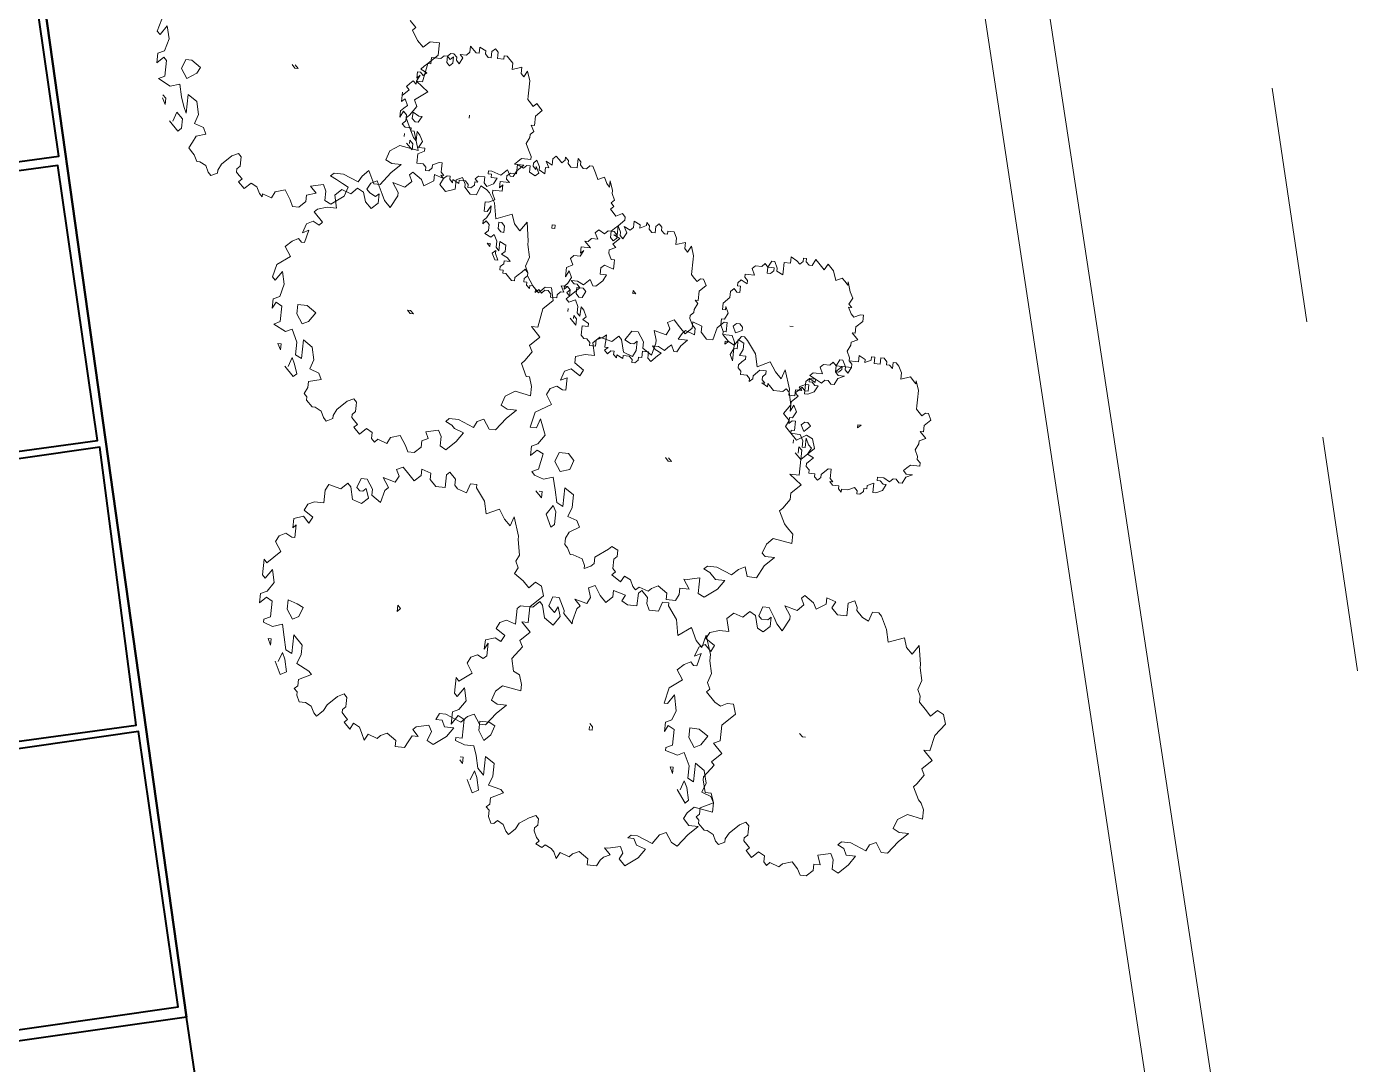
# Model space of a CAD drawing. Header units: metres. Extents: x -977055 to 805873, y -1033982 to 242021.
# Drawn here: x 2720.96 to 2743.56, y 950.97 to 968.59 of the extents above; entities that cross this region are included whole.
import ezdxf

# ---------------------------------------------------------------- set-up
doc = ezdxf.new("R2010")
doc.units = ezdxf.units.M
for name, color, linetype in [('PDF_acera', 7, 'Continuous'), ('PDF_CENTRO COMERCIAL', 7, 'Continuous'), ('PDF_linea de centro', 7, 'Continuous'), ('PDF_PLANTAS', 7, 'Continuous')]:
    doc.layers.add(name, color=color, linetype=linetype)

# ---------------------------------------------------------------- blocks, each defined once
blk = doc.blocks.new('CALLE')
at = {"layer": 'PDF_acera', "lineweight": 9}
for points in [[(-61.683552, -257.910912), (38.822112, -231.450912)], [(-61.429536, -258.757632), (39.033792, -232.21296)]]:
    blk.add_lwpolyline(points, dxfattribs=at)
at = {"layer": 'PDF_CENTRO COMERCIAL', "lineweight": 40}
blk.add_lwpolyline([(-34.842528, -237.970656), (-31.455648, -237.208608), (-19.728576, -234.75312), (-10.456992, -232.339968), (-10.118304, -222.983712), (-63.758016, -221.163264), (-64.901088, -254.016), (-59.990112, -254.185344), (-59.651424, -244.236384), (-57.534624, -243.686016)], close=True, dxfattribs=at)
for points in [[(-34.842528, -237.970656), (-57.534624, -243.686016), (-59.101056, -237.50496)], [(-58.931712, -237.589632), (-57.407616, -243.559008), (-53.76672, -242.627616), (-55.290816, -236.65824)], [(-55.163808, -236.615904), (-53.682048, -242.58528), (-49.998816, -241.696224), (-51.522912, -235.726848)], [(-51.395904, -235.684512), (-49.914144, -241.653888), (-46.273248, -240.722496), (-47.755008, -234.75312)], [(-47.628, -234.75312), (-46.14624, -240.722496), (-42.505344, -239.791104)]]:
    blk.add_lwpolyline(points, dxfattribs=at)
at = {"layer": 'PDF_linea de centro', "lineweight": 9}
for points in [[(-46.5696, -257.741568), (-43.479072, -256.937184)], [(-51.184224, -258.926976), (-48.093696, -258.122592)]]:
    blk.add_lwpolyline(points, dxfattribs=at)
at = {"layer": 'PDF_PLANTAS', "lineweight": 9}
for points in [[(-44.156448, -241.907904), (-44.325792, -241.865568), (-44.368128, -241.907904), (-44.24112, -241.992576), (-44.410464, -242.034912), (-44.579808, -241.992576), (-44.622144, -241.907904), (-44.749152, -241.907904), (-44.66448, -241.992576), (-44.706816, -242.034912), (-44.918496, -242.034912), (-44.960832, -241.95024), (-45.045504, -242.119584), (-45.003168, -242.246592), (-45.172512, -242.288928), (-45.29952, -242.331264), (-45.384192, -242.3736), (-45.130176, -242.3736), (-45.214848, -242.500608), (-45.384192, -242.542944), (-45.5112, -242.500608), (-45.553536, -242.627616), (-45.638208, -242.669952), (-45.680544, -242.542944), (-45.765216, -242.500608), (-45.849888, -242.458272), (-45.892224, -242.500608), (-45.93456, -242.542944), (-46.019232, -242.58528), (-46.019232, -242.627616), (-46.061568, -242.712288), (-46.14624, -242.754624), (-46.188576, -242.79696), (-46.14624, -242.881632), (-46.103904, -242.881632), (-46.019232, -242.923968), (-45.892224, -243.050976), (-45.849888, -243.135648), (-45.892224, -243.177984), (-45.93456, -243.177984), (-46.019232, -243.177984), (-46.061568, -243.135648), (-46.103904, -243.135648), (-46.14624, -243.177984), (-46.188576, -243.22032), (-46.230912, -243.177984), (-46.315584, -243.262656), (-46.230912, -243.347328), (-46.273248, -243.432), (-46.35792, -243.474336), (-46.400256, -243.516672), (-46.35792, -243.516672), (-46.400256, -243.64368), (-46.315584, -243.686016), (-46.273248, -243.813024), (-46.400256, -243.897696), (-46.484928, -243.940032), (-46.484928, -244.024704), (-46.400256, -244.109376), (-46.315584, -244.109376), (-46.273248, -244.236384), (-46.188576, -244.151712), (-46.14624, -244.321056), (-46.230912, -244.363392), (-46.35792, -244.363392), (-46.400256, -244.448064), (-46.273248, -244.617408), (-46.14624, -244.659744), (-46.103904, -244.575072), (-46.061568, -244.4904), (-46.019232, -244.405728), (-45.976896, -244.448064), (-45.976896, -244.575072), (-46.061568, -244.786752), (-45.976896, -244.829088), (-45.892224, -244.91376), (-46.061568, -244.998432), (-46.061568, -245.083104), (-45.892224, -245.210112), (-45.765216, -245.33712), (-45.765216, -245.210112), (-45.72288, -245.12544), (-45.595872, -245.167776), (-45.5112, -245.294784), (-45.553536, -245.5488), (-45.426528, -245.506464), (-45.29952, -245.464128), (-45.29952, -245.421792), (-45.130176, -245.33712), (-45.08784, -245.379456), (-44.960832, -245.464128), (-44.87616, -245.421792), (-44.749152, -245.591136), (-44.622144, -245.421792), (-44.622144, -245.506464), (-44.368128, -245.5488), (-44.24112, -245.675808), (-44.071776, -245.675808), (-44.071776, -245.5488), (-44.156448, -245.464128), (-44.071776, -245.379456), (-43.944768, -245.294784), (-43.902432, -245.33712), (-43.81776, -245.252448)], [(-45.214848, -242.034912), (-45.29952, -242.077248), (-45.214848, -242.077248), (-45.172512, -242.034912)], [(-45.5112, -242.16192), (-45.638208, -242.288928), (-45.595872, -242.331264), (-45.468864, -242.331264), (-45.384192, -242.246592), (-45.5112, -242.204256)], [(-44.579808, -243.728352), (-44.622144, -243.770688), (-44.622144, -243.813024), (-44.579808, -243.770688)], [(-48.644064, -244.06704), (-48.771072, -244.194048), (-48.728736, -244.236384), (-48.601728, -244.194048), (-48.517056, -244.151712), (-48.644064, -244.109376)], [(-52.623648, -244.363392), (-52.792992, -244.448064), (-52.750656, -244.532736), (-52.581312, -244.4904), (-52.49664, -244.448064), (-52.623648, -244.405728)], [(-45.468864, -245.379456), (-45.553536, -245.464128), (-45.468864, -245.464128), (-45.426528, -245.421792), (-45.468864, -245.421792)], [(-45.341856, -245.33712), (-45.384192, -245.33712), (-45.341856, -245.33712)], [(-45.003168, -246.18384), (-45.045504, -246.18384)], [(-53.682048, -246.988224), (-53.724384, -247.03056), (-53.639712, -247.03056), (-53.639712, -246.988224)], [(-53.936064, -247.115232), (-54.105408, -247.199904), (-54.063072, -247.284576), (-53.893728, -247.24224), (-53.809056, -247.199904), (-53.936064, -247.157568)], [(-49.95648, -247.623264), (-50.041152, -247.707936), (-49.95648, -247.707936), (-49.95648, -247.6656)], [(-47.458656, -247.792608), (-47.500992, -247.792608), (-47.458656, -247.792608)], [(-47.585664, -247.834944), (-47.670336, -247.919616), (-47.628, -247.919616), (-47.585664, -247.919616), (-47.543328, -247.87728), (-47.585664, -247.87728)], [(-53.047008, -248.681664), (-53.089344, -248.681664), (-53.089344, -248.724), (-53.047008, -248.724), (-53.004672, -248.681664)], [(-49.32144, -249.316704), (-49.363776, -249.35904), (-49.363776, -249.401376), (-49.32144, -249.35904)], [(-53.76672, -249.951744), (-53.936064, -250.078752), (-53.893728, -250.121088), (-53.724384, -250.078752), (-53.639712, -250.036416), (-53.76672, -249.99408)], [(-47.373984, -250.798464), (-47.373984, -250.8408), (-47.373984, -250.798464)], [(-46.442592, -250.713792), (-46.442592, -250.713792)], [(-48.89808, -251.010144), (-48.940416, -251.010144), (-48.89808, -251.010144)], [(-49.067424, -251.05248), (-49.152096, -251.137152), (-49.10976, -251.137152), (-49.025088, -251.137152), (-48.982752, -251.094816), (-49.067424, -251.094816)], [(-46.442592, -251.05248), (-46.442592, -251.05248)], [(-47.670336, -251.772192), (-47.670336, -251.772192)]]:
    blk.add_lwpolyline(points, dxfattribs=at)
for points in [[(-44.66448, -242.288928), (-44.791488, -242.246592), (-44.918496, -242.331264), (-44.833824, -242.458272), (-44.749152, -242.500608), (-44.66448, -242.3736)], [(-45.93456, -246.226176), (-45.849888, -246.18384), (-45.892224, -246.099168), (-46.019232, -246.099168), (-46.061568, -245.97216), (-45.976896, -245.887488), (-45.892224, -245.929824), (-45.849888, -245.802816), (-45.93456, -245.802816), (-46.019232, -245.675808), (-45.93456, -245.633472), (-45.849888, -245.506464), (-45.892224, -245.464128), (-45.976896, -245.506464), (-46.061568, -245.421792), (-46.019232, -245.252448), (-46.14624, -245.33712), (-46.188576, -245.33712), (-46.35792, -245.252448), (-46.273248, -245.167776), (-46.188576, -245.12544), (-46.019232, -245.040768), (-46.061568, -244.956096), (-46.14624, -244.91376), (-46.188576, -244.956096), (-46.230912, -245.040768), (-46.188576, -245.083104), (-46.315584, -245.083104), (-46.400256, -244.998432), (-46.315584, -244.91376), (-46.188576, -244.871424), (-46.14624, -244.786752), (-46.230912, -244.70208), (-46.188576, -244.575072), (-46.273248, -244.4904), (-46.442592, -244.532736), (-46.442592, -244.405728), (-46.484928, -244.27872), (-46.527264, -244.236384), (-46.654272, -244.363392), (-46.696608, -244.321056), (-46.654272, -244.236384), (-46.696608, -244.151712), (-46.823616, -244.109376), (-46.78128, -244.194048), (-46.950624, -244.151712), (-46.950624, -244.109376), (-46.908288, -244.06704), (-46.950624, -243.982368), (-47.035296, -243.897696), (-47.162304, -243.982368), (-47.289312, -243.813024), (-47.458656, -243.770688), (-47.500992, -243.813024), (-47.373984, -243.897696), (-47.543328, -243.940032), (-47.712672, -243.897696), (-47.755008, -243.813024), (-47.882016, -243.813024), (-47.797344, -243.85536), (-47.83968, -243.940032), (-48.05136, -243.940032), (-48.093696, -243.85536), (-48.178368, -244.024704), (-48.136032, -244.109376), (-48.305376, -244.194048), (-48.47472, -244.194048), (-48.517056, -244.27872), (-48.26304, -244.27872), (-48.347712, -244.405728), (-48.517056, -244.448064), (-48.644064, -244.405728), (-48.6864, -244.532736), (-48.771072, -244.575072), (-48.813408, -244.405728), (-48.89808, -244.405728), (-48.982752, -244.363392), (-49.025088, -244.405728), (-49.067424, -244.405728), (-49.152096, -244.4904), (-49.152096, -244.532736), (-49.194432, -244.617408), (-49.279104, -244.659744), (-49.32144, -244.70208), (-49.279104, -244.786752), (-49.236768, -244.786752), (-49.152096, -244.829088), (-49.025088, -244.956096), (-48.982752, -245.040768), (-49.025088, -245.083104), (-49.067424, -245.083104), (-49.152096, -245.083104), (-49.194432, -245.040768), (-49.236768, -245.040768), (-49.279104, -245.083104), (-49.32144, -245.12544), (-49.363776, -245.083104), (-49.448448, -245.167776), (-49.363776, -245.252448), (-49.406112, -245.33712), (-49.490784, -245.33712), (-49.53312, -245.379456), (-49.490784, -245.421792), (-49.53312, -245.5488), (-49.448448, -245.591136), (-49.406112, -245.718144), (-49.53312, -245.802816), (-49.617792, -245.845152), (-49.617792, -245.929824), (-49.53312, -246.014496), (-49.448448, -246.014496), (-49.406112, -246.099168), (-49.32144, -246.056832), (-49.279104, -246.226176), (-49.363776, -246.268512), (-49.490784, -246.268512), (-49.53312, -246.353184), (-49.406112, -246.480192), (-49.279104, -246.564864), (-49.236768, -246.437856), (-49.194432, -246.39552), (-49.152096, -246.310848), (-49.10976, -246.353184), (-49.10976, -246.480192), (-49.194432, -246.691872), (-49.10976, -246.734208), (-49.067424, -246.81888), (-49.194432, -246.903552), (-49.194432, -246.988224), (-49.025088, -247.115232), (-48.89808, -247.24224), (-48.89808, -247.115232), (-48.855744, -247.03056), (-48.728736, -247.072896), (-48.644064, -247.199904), (-48.6864, -247.411584), (-48.559392, -247.411584), (-48.432384, -247.369248), (-48.432384, -247.326912), (-48.26304, -247.24224), (-48.220704, -247.284576), (-48.093696, -247.369248), (-48.009024, -247.326912), (-47.882016, -247.45392), (-47.755008, -247.326912), (-47.755008, -247.411584), (-47.500992, -247.45392), (-47.373984, -247.580928), (-47.20464, -247.538592), (-47.20464, -247.45392), (-47.289312, -247.369248), (-47.20464, -247.284576), (-47.077632, -247.199904), (-47.035296, -247.199904), (-46.950624, -247.157568), (-46.823616, -247.199904), (-46.654272, -247.157568), (-46.611936, -247.157568), (-46.35792, -247.115232), (-46.484928, -247.03056), (-46.400256, -246.945888), (-46.273248, -246.903552), (-46.35792, -246.691872), (-46.14624, -246.649536), (-46.019232, -246.564864), (-45.976896, -246.522528), (-45.93456, -246.437856), (-46.061568, -246.39552), (-46.061568, -246.310848), (-45.976896, -246.226176)], [(-48.347712, -243.940032), (-48.432384, -243.982368), (-48.347712, -243.982368)], [(-49.914144, -246.522528), (-49.829472, -246.437856), (-49.871808, -246.39552), (-50.041152, -246.39552), (-50.041152, -246.268512), (-49.95648, -246.18384), (-49.871808, -246.18384), (-49.829472, -246.056832), (-49.914144, -246.056832), (-49.998816, -245.97216), (-49.914144, -245.887488), (-49.829472, -245.802816), (-49.871808, -245.718144), (-49.95648, -245.76048), (-50.041152, -245.718144), (-49.998816, -245.5488), (-50.125824, -245.633472), (-50.16816, -245.591136), (-50.337504, -245.5488), (-50.252832, -245.421792), (-50.16816, -245.421792), (-50.041152, -245.33712), (-50.041152, -245.252448), (-50.16816, -245.210112), (-50.210496, -245.252448), (-50.210496, -245.294784), (-50.16816, -245.33712), (-50.295168, -245.379456), (-50.37984, -245.294784), (-50.337504, -245.167776), (-50.16816, -245.12544), (-50.125824, -245.083104), (-50.210496, -244.998432), (-50.16816, -244.829088), (-50.252832, -244.786752), (-50.422176, -244.786752), (-50.422176, -244.659744), (-50.464512, -244.575072), (-50.549184, -244.532736), (-50.633856, -244.659744), (-50.718528, -244.617408), (-50.633856, -244.532736), (-50.676192, -244.405728), (-50.8032, -244.405728), (-50.760864, -244.448064), (-50.930208, -244.448064), (-50.930208, -244.405728), (-50.887872, -244.321056), (-50.930208, -244.236384), (-51.01488, -244.194048), (-51.141888, -244.27872), (-51.311232, -244.109376), (-51.268896, -244.06704), (-51.480576, -244.06704), (-51.522912, -244.109376), (-51.395904, -244.194048), (-51.565248, -244.236384), (-51.692256, -244.151712), (-51.734592, -244.06704), (-51.8616, -244.06704), (-51.776928, -244.151712), (-51.819264, -244.236384), (-52.030944, -244.236384), (-52.07328, -244.151712), (-52.115616, -244.151712), (-52.157952, -244.27872), (-52.115616, -244.405728), (-52.28496, -244.448064), (-52.454304, -244.4904), (-52.49664, -244.575072), (-52.242624, -244.575072), (-52.369632, -244.70208), (-52.49664, -244.70208), (-52.623648, -244.659744), (-52.70832, -244.829088), (-52.750656, -244.871424), (-52.835328, -244.70208), (-52.92, -244.70208), (-52.962336, -244.659744), (-53.004672, -244.70208), (-53.047008, -244.70208), (-53.13168, -244.744416), (-53.13168, -244.786752), (-53.13168, -244.829088), (-53.174016, -244.91376), (-53.258688, -244.956096), (-53.301024, -244.998432), (-53.258688, -245.040768), (-53.216352, -245.083104), (-53.13168, -245.12544), (-53.004672, -245.252448), (-52.962336, -245.33712), (-53.004672, -245.379456), (-53.089344, -245.379456), (-53.13168, -245.379456), (-53.174016, -245.33712), (-53.216352, -245.33712), (-53.258688, -245.379456), (-53.301024, -245.421792), (-53.34336, -245.379456), (-53.428032, -245.464128), (-53.34336, -245.506464), (-53.385696, -245.591136), (-53.470368, -245.633472), (-53.55504, -245.675808), (-53.470368, -245.718144), (-53.512704, -245.845152), (-53.470368, -245.887488), (-53.428032, -245.97216), (-53.512704, -246.099168), (-53.597376, -246.099168), (-53.597376, -246.226176), (-53.512704, -246.268512), (-53.428032, -246.310848), (-53.428032, -246.39552), (-53.34336, -246.310848), (-53.301024, -246.353184), (-53.258688, -246.522528), (-53.34336, -246.564864), (-53.470368, -246.522528), (-53.512704, -246.6072), (-53.385696, -246.776544), (-53.258688, -246.861216), (-53.258688, -246.734208), (-53.174016, -246.691872), (-53.174016, -246.6072), (-53.089344, -246.649536), (-53.089344, -246.734208), (-53.174016, -246.945888), (-53.089344, -247.03056), (-53.047008, -247.115232), (-53.174016, -247.199904), (-53.174016, -247.284576), (-53.004672, -247.411584), (-52.877664, -247.538592), (-52.877664, -247.411584), (-52.835328, -247.326912), (-52.70832, -247.369248), (-52.623648, -247.45392), (-52.665984, -247.707936), (-52.581312, -247.707936), (-52.454304, -247.6656), (-52.411968, -247.580928), (-52.242624, -247.538592), (-52.07328, -247.6656), (-51.988608, -247.623264), (-51.8616, -247.750272), (-51.734592, -247.623264), (-51.734592, -247.707936), (-51.522912, -247.707936), (-51.353568, -247.87728), (-51.22656, -247.834944), (-51.184224, -247.750272), (-51.268896, -247.6656), (-51.184224, -247.580928), (-51.099552, -247.45392), (-51.01488, -247.496256), (-50.930208, -247.45392), (-50.845536, -247.496256), (-50.633856, -247.45392), (-50.59152, -247.45392), (-50.337504, -247.369248), (-50.464512, -247.326912), (-50.37984, -247.24224), (-50.252832, -247.157568), (-50.337504, -246.988224), (-50.16816, -246.945888), (-49.998816, -246.81888), (-49.95648, -246.81888), (-49.95648, -246.734208), (-50.083488, -246.691872), (-50.041152, -246.564864), (-49.998816, -246.522528)], [(-47.797344, -244.151712), (-47.924352, -244.151712), (-48.05136, -244.236384), (-48.009024, -244.321056), (-47.882016, -244.405728), (-47.797344, -244.27872)], [(-52.327296, -244.236384), (-52.411968, -244.27872), (-52.327296, -244.27872)], [(-51.776928, -244.448064), (-51.903936, -244.448064), (-52.030944, -244.532736), (-51.988608, -244.617408), (-51.8616, -244.659744), (-51.819264, -244.575072)], [(-44.114112, -246.480192), (-44.071776, -246.437856), (-44.114112, -246.39552), (-44.198784, -246.39552), (-44.198784, -246.353184), (-44.156448, -246.310848), (-44.114112, -246.310848), (-44.071776, -246.226176), (-44.156448, -246.226176), (-44.156448, -246.18384), (-44.071776, -246.099168), (-44.114112, -246.099168), (-44.156448, -246.099168), (-44.198784, -246.056832), (-44.198784, -245.97216), (-44.24112, -246.014496), (-44.325792, -245.97216), (-44.283456, -245.929824), (-44.24112, -245.929824), (-44.198784, -245.887488), (-44.198784, -245.845152), (-44.24112, -245.802816), (-44.283456, -245.845152), (-44.24112, -245.887488), (-44.325792, -245.887488), (-44.368128, -245.845152), (-44.325792, -245.802816), (-44.24112, -245.802816), (-44.24112, -245.76048), (-44.283456, -245.718144), (-44.283456, -245.633472), (-44.283456, -245.591136), (-44.368128, -245.591136), (-44.368128, -245.5488), (-44.410464, -245.506464), (-44.4528, -245.464128), (-44.495136, -245.5488), (-44.537472, -245.506464), (-44.495136, -245.464128), (-44.495136, -245.421792), (-44.579808, -245.421792), (-44.537472, -245.464128), (-44.622144, -245.421792), (-44.66448, -245.421792), (-44.622144, -245.379456), (-44.66448, -245.33712), (-44.706816, -245.294784), (-44.749152, -245.33712), (-44.833824, -245.252448), (-44.791488, -245.252448), (-44.918496, -245.252448), (-44.87616, -245.294784), (-44.960832, -245.33712), (-45.003168, -245.294784), (-45.045504, -245.252448), (-45.130176, -245.252448), (-45.045504, -245.294784), (-45.08784, -245.33712), (-45.172512, -245.33712), (-45.214848, -245.294784), (-45.257184, -245.33712), (-45.257184, -245.421792), (-45.29952, -245.421792), (-45.384192, -245.464128), (-45.426528, -245.506464), (-45.29952, -245.506464), (-45.341856, -245.5488), (-45.426528, -245.591136), (-45.5112, -245.5488), (-45.5112, -245.633472), (-45.553536, -245.633472), (-45.595872, -245.5488), (-45.638208, -245.5488), (-45.680544, -245.5488), (-45.72288, -245.5488), (-45.72288, -245.591136), (-45.72288, -245.633472), (-45.765216, -245.675808), (-45.807552, -245.675808), (-45.807552, -245.718144), (-45.765216, -245.76048), (-45.72288, -245.76048), (-45.680544, -245.845152), (-45.680544, -245.887488), (-45.72288, -245.887488), (-45.765216, -245.887488), (-45.807552, -245.887488), (-45.849888, -245.929824), (-45.849888, -245.887488), (-45.892224, -245.929824), (-45.849888, -245.97216), (-45.849888, -246.014496), (-45.892224, -246.014496), (-45.93456, -246.056832), (-45.892224, -246.056832), (-45.93456, -246.141504), (-45.892224, -246.141504), (-45.892224, -246.226176), (-45.93456, -246.268512), (-45.976896, -246.268512), (-45.976896, -246.310848), (-45.93456, -246.353184), (-45.892224, -246.353184), (-45.892224, -246.39552), (-45.849888, -246.353184), (-45.807552, -246.39552), (-45.807552, -246.480192), (-45.849888, -246.480192), (-45.892224, -246.480192), (-45.93456, -246.522528), (-45.892224, -246.6072), (-45.807552, -246.649536), (-45.807552, -246.564864), (-45.765216, -246.564864), (-45.765216, -246.522528), (-45.72288, -246.522528), (-45.72288, -246.564864), (-45.765216, -246.691872), (-45.72288, -246.734208), (-45.680544, -246.776544), (-45.765216, -246.81888), (-45.765216, -246.861216), (-45.680544, -246.903552), (-45.595872, -246.988224), (-45.595872, -246.903552), (-45.595872, -246.861216), (-45.553536, -246.903552), (-45.5112, -246.945888), (-45.5112, -247.072896), (-45.468864, -247.072896), (-45.384192, -247.03056), (-45.29952, -246.988224), (-45.214848, -247.03056), (-45.172512, -247.03056), (-45.130176, -247.072896), (-45.045504, -247.03056), (-45.045504, -247.072896), (-44.918496, -247.072896), (-44.833824, -247.157568), (-44.791488, -247.115232), (-44.749152, -247.072896), (-44.791488, -247.03056), (-44.749152, -246.988224), (-44.706816, -246.945888), (-44.66448, -246.945888), (-44.579808, -246.945888), (-44.495136, -246.945888), (-44.4528, -246.945888), (-44.325792, -246.903552), (-44.410464, -246.861216), (-44.368128, -246.81888), (-44.283456, -246.81888), (-44.325792, -246.691872), (-44.24112, -246.691872), (-44.156448, -246.6072), (-44.156448, -246.564864), (-44.198784, -246.564864), (-44.198784, -246.480192), (-44.156448, -246.480192)], [(-45.045504, -245.421792), (-45.130176, -245.421792), (-45.172512, -245.464128), (-45.172512, -245.506464), (-45.08784, -245.5488), (-45.08784, -245.506464)], [(-47.712672, -245.633472), (-47.755008, -245.675808), (-47.755008, -245.718144), (-47.712672, -245.675808)], [(-51.692256, -245.929824), (-51.776928, -245.929824), (-51.734592, -245.97216)], [(-45.468864, -247.750272), (-45.426528, -247.707936), (-45.468864, -247.707936), (-45.553536, -247.707936), (-45.553536, -247.623264), (-45.5112, -247.580928), (-45.468864, -247.580928), (-45.426528, -247.538592), (-45.468864, -247.538592), (-45.5112, -247.496256), (-45.468864, -247.45392), (-45.426528, -247.411584), (-45.468864, -247.369248), (-45.5112, -247.369248), (-45.553536, -247.369248), (-45.5112, -247.284576), (-45.595872, -247.326912), (-45.595872, -247.284576), (-45.680544, -247.284576), (-45.638208, -247.199904), (-45.595872, -247.199904), (-45.5112, -247.157568), (-45.553536, -247.115232), (-45.595872, -247.115232), (-45.638208, -247.157568), (-45.595872, -247.157568), (-45.680544, -247.199904), (-45.72288, -247.157568), (-45.680544, -247.072896), (-45.595872, -247.072896), (-45.595872, -247.03056), (-45.638208, -246.988224), (-45.595872, -246.903552), (-45.638208, -246.903552), (-45.72288, -246.903552), (-45.72288, -246.81888), (-45.765216, -246.776544), (-45.807552, -246.776544), (-45.849888, -246.81888), (-45.849888, -246.776544), (-45.849888, -246.691872), (-45.93456, -246.691872), (-45.892224, -246.734208), (-45.976896, -246.734208), (-45.976896, -246.691872), (-45.976896, -246.649536), (-45.976896, -246.6072), (-46.019232, -246.6072), (-46.103904, -246.649536), (-46.14624, -246.564864), (-46.14624, -246.522528), (-46.273248, -246.522528), (-46.273248, -246.564864), (-46.188576, -246.6072), (-46.273248, -246.6072), (-46.35792, -246.564864), (-46.400256, -246.522528), (-46.442592, -246.522528), (-46.400256, -246.564864), (-46.442592, -246.6072), (-46.527264, -246.6072), (-46.5696, -246.564864), (-46.611936, -246.649536), (-46.5696, -246.691872), (-46.654272, -246.734208), (-46.738944, -246.734208), (-46.78128, -246.776544), (-46.654272, -246.776544), (-46.696608, -246.861216), (-46.78128, -246.861216), (-46.823616, -246.81888), (-46.865952, -246.903552), (-46.908288, -246.945888), (-46.908288, -246.861216), (-46.950624, -246.861216), (-46.99296, -246.81888), (-47.035296, -246.81888), (-47.035296, -246.861216), (-47.077632, -246.861216), (-47.077632, -246.903552), (-47.119968, -246.945888), (-47.162304, -246.988224), (-47.162304, -247.03056), (-47.119968, -247.03056), (-47.077632, -247.072896), (-47.035296, -247.115232), (-46.99296, -247.157568), (-47.035296, -247.199904), (-47.077632, -247.199904), (-47.119968, -247.157568), (-47.162304, -247.157568), (-47.162304, -247.199904), (-47.20464, -247.199904), (-47.246976, -247.24224), (-47.20464, -247.24224), (-47.20464, -247.284576), (-47.246976, -247.326912), (-47.289312, -247.326912), (-47.246976, -247.369248), (-47.289312, -247.411584), (-47.246976, -247.45392), (-47.246976, -247.496256), (-47.289312, -247.538592), (-47.331648, -247.538592), (-47.331648, -247.623264), (-47.289312, -247.623264), (-47.246976, -247.6656), (-47.246976, -247.707936), (-47.162304, -247.6656), (-47.162304, -247.750272), (-47.20464, -247.792608), (-47.246976, -247.750272), (-47.289312, -247.792608), (-47.20464, -247.87728), (-47.162304, -247.919616), (-47.119968, -247.87728), (-47.119968, -247.834944), (-47.077632, -247.792608), (-47.077632, -247.834944), (-47.077632, -247.87728), (-47.119968, -247.961952), (-47.077632, -248.004288), (-47.035296, -248.046624), (-47.119968, -248.08896), (-47.119968, -248.131296), (-47.035296, -248.215968), (-46.950624, -248.258304), (-46.950624, -248.215968), (-46.950624, -248.173632), (-46.865952, -248.173632), (-46.823616, -248.215968), (-46.865952, -248.342976), (-46.78128, -248.342976), (-46.738944, -248.342976), (-46.738944, -248.30064), (-46.654272, -248.258304), (-46.611936, -248.258304), (-46.5696, -248.342976), (-46.527264, -248.30064), (-46.442592, -248.385312), (-46.400256, -248.30064), (-46.400256, -248.342976), (-46.273248, -248.342976), (-46.188576, -248.427648), (-46.14624, -248.427648), (-46.103904, -248.385312), (-46.14624, -248.30064), (-46.103904, -248.258304), (-46.061568, -248.215968), (-46.019232, -248.258304), (-45.976896, -248.215968), (-45.93456, -248.258304), (-45.849888, -248.215968), (-45.807552, -248.215968), (-45.680544, -248.173632), (-45.765216, -248.173632), (-45.72288, -248.131296), (-45.638208, -248.08896), (-45.680544, -248.004288), (-45.595872, -247.961952), (-45.5112, -247.919616), (-45.5112, -247.87728), (-45.553536, -247.834944), (-45.553536, -247.792608), (-45.5112, -247.750272)], [(-46.823616, -246.691872), (-46.908288, -246.734208), (-46.908288, -246.776544), (-46.823616, -246.734208), (-46.78128, -246.734208)], [(-46.696608, -246.6072), (-46.738944, -246.649536), (-46.696608, -246.649536)], [(-51.22656, -249.274368), (-51.141888, -249.189696), (-51.184224, -249.14736), (-51.353568, -249.14736), (-51.353568, -249.020352), (-51.311232, -248.93568), (-51.22656, -248.978016), (-51.184224, -248.808672), (-51.268896, -248.808672), (-51.353568, -248.724), (-51.268896, -248.639328), (-51.141888, -248.554656), (-51.184224, -248.469984), (-51.311232, -248.51232), (-51.395904, -248.469984), (-51.353568, -248.30064), (-51.43824, -248.385312), (-51.480576, -248.342976), (-51.64992, -248.30064), (-51.692256, -248.30064), (-51.565248, -248.173632), (-51.522912, -248.173632), (-51.353568, -248.08896), (-51.353568, -248.004288), (-51.480576, -247.961952), (-51.522912, -248.004288), (-51.565248, -248.046624), (-51.480576, -248.08896), (-51.607584, -248.131296), (-51.734592, -248.046624), (-51.64992, -247.919616), (-51.480576, -247.87728), (-51.43824, -247.834944), (-51.522912, -247.750272), (-51.522912, -247.580928), (-51.565248, -247.538592), (-51.776928, -247.538592), (-51.734592, -247.411584), (-51.776928, -247.326912), (-51.8616, -247.284576), (-51.946272, -247.411584), (-52.030944, -247.369248), (-51.988608, -247.284576), (-52.030944, -247.157568), (-52.157952, -247.157568), (-52.07328, -247.199904), (-52.242624, -247.199904), (-52.28496, -247.157568), (-52.242624, -247.072896), (-52.28496, -246.988224), (-52.369632, -246.945888), (-52.49664, -247.03056), (-52.623648, -246.861216), (-52.581312, -246.81888), (-52.792992, -246.81888), (-52.835328, -246.861216), (-52.70832, -246.945888), (-52.877664, -246.988224), (-53.004672, -246.903552), (-53.047008, -246.81888), (-53.216352, -246.81888), (-53.089344, -246.903552), (-53.13168, -246.988224), (-53.385696, -246.988224), (-53.385696, -246.903552), (-53.428032, -246.903552), (-53.470368, -247.03056), (-53.470368, -247.157568), (-53.597376, -247.199904), (-53.76672, -247.24224), (-53.851392, -247.326912), (-53.597376, -247.326912), (-53.682048, -247.45392), (-53.851392, -247.45392), (-53.9784, -247.411584), (-54.020736, -247.580928), (-54.063072, -247.623264), (-54.147744, -247.45392), (-54.232416, -247.45392), (-54.274752, -247.411584), (-54.317088, -247.45392), (-54.40176, -247.45392), (-54.486432, -247.496256), (-54.486432, -247.538592), (-54.444096, -247.580928), (-54.486432, -247.6656), (-54.571104, -247.707936), (-54.61344, -247.750272), (-54.571104, -247.792608), (-54.528768, -247.834944), (-54.444096, -247.87728), (-54.359424, -248.004288), (-54.317088, -248.08896), (-54.359424, -248.131296), (-54.40176, -248.131296), (-54.444096, -248.131296), (-54.486432, -248.08896), (-54.528768, -248.08896), (-54.61344, -248.131296), (-54.655776, -248.173632), (-54.698112, -248.131296), (-54.740448, -248.215968), (-54.698112, -248.258304), (-54.740448, -248.342976), (-54.782784, -248.385312), (-54.867456, -248.427648), (-54.782784, -248.469984), (-54.82512, -248.596992), (-54.782784, -248.639328), (-54.740448, -248.724), (-54.82512, -248.851008), (-54.909792, -248.851008), (-54.909792, -248.978016), (-54.82512, -249.020352), (-54.782784, -249.062688), (-54.740448, -249.14736), (-54.655776, -249.062688), (-54.655776, -249.105024), (-54.61344, -249.274368), (-54.698112, -249.316704), (-54.782784, -249.274368), (-54.867456, -249.35904), (-54.740448, -249.528384), (-54.61344, -249.613056), (-54.571104, -249.486048), (-54.486432, -249.443712), (-54.486432, -249.35904), (-54.444096, -249.401376), (-54.444096, -249.486048), (-54.528768, -249.697728), (-54.40176, -249.7824), (-54.359424, -249.867072), (-54.486432, -249.951744), (-54.528768, -250.036416), (-54.359424, -250.163424), (-54.232416, -250.290432), (-54.232416, -250.163424), (-54.147744, -250.078752), (-54.063072, -250.121088), (-53.9784, -250.20576), (-54.020736, -250.459776), (-53.893728, -250.459776), (-53.76672, -250.41744), (-53.76672, -250.332768), (-53.597376, -250.290432), (-53.55504, -250.290432), (-53.385696, -250.41744), (-53.34336, -250.375104), (-53.216352, -250.502112), (-53.089344, -250.375104), (-53.047008, -250.459776), (-52.835328, -250.459776), (-52.665984, -250.62912), (-52.538976, -250.586784), (-52.538976, -250.502112), (-52.581312, -250.41744), (-52.538976, -250.332768), (-52.411968, -250.20576), (-52.369632, -250.248096), (-52.28496, -250.20576), (-52.157952, -250.248096), (-51.988608, -250.20576), (-51.903936, -250.20576), (-51.64992, -250.121088), (-51.819264, -250.078752), (-51.734592, -249.99408), (-51.565248, -249.909408), (-51.692256, -249.740064), (-51.480576, -249.697728), (-51.311232, -249.57072), (-51.268896, -249.57072), (-51.268896, -249.486048), (-51.395904, -249.443712), (-51.395904, -249.316704), (-51.311232, -249.274368)], [(-46.400256, -246.734208), (-46.484928, -246.734208), (-46.527264, -246.776544), (-46.527264, -246.81888), (-46.442592, -246.81888), (-46.400256, -246.776544)], [(-53.13168, -247.199904), (-53.258688, -247.199904), (-53.385696, -247.284576), (-53.301024, -247.369248), (-53.174016, -247.411584), (-53.13168, -247.326912)], [(-47.543328, -249.909408), (-47.458656, -249.867072), (-47.500992, -249.824736), (-47.670336, -249.7824), (-47.670336, -249.697728), (-47.585664, -249.613056), (-47.500992, -249.613056), (-47.458656, -249.486048), (-47.543328, -249.486048), (-47.628, -249.401376), (-47.543328, -249.316704), (-47.458656, -249.232032), (-47.500992, -249.14736), (-47.585664, -249.189696), (-47.670336, -249.14736), (-47.628, -248.978016), (-47.755008, -249.020352), (-47.797344, -249.020352), (-47.966688, -248.978016), (-47.882016, -248.851008), (-47.797344, -248.851008), (-47.670336, -248.766336), (-47.670336, -248.681664), (-47.797344, -248.596992), (-47.83968, -248.681664), (-47.83968, -248.724), (-47.797344, -248.766336), (-47.924352, -248.766336), (-48.009024, -248.724), (-47.966688, -248.596992), (-47.797344, -248.554656), (-47.755008, -248.51232), (-47.83968, -248.427648), (-47.797344, -248.258304), (-47.882016, -248.173632), (-48.05136, -248.215968), (-48.05136, -248.08896), (-48.093696, -247.961952), (-48.178368, -247.961952), (-48.26304, -248.08896), (-48.347712, -248.046624), (-48.26304, -247.919616), (-48.305376, -247.834944), (-48.432384, -247.792608), (-48.390048, -247.87728), (-48.559392, -247.87728), (-48.559392, -247.834944), (-48.517056, -247.750272), (-48.559392, -247.6656), (-48.644064, -247.623264), (-48.771072, -247.707936), (-48.89808, -247.496256), (-49.10976, -247.45392), (-49.10976, -247.538592), (-48.982752, -247.580928), (-49.194432, -247.6656), (-49.32144, -247.580928), (-49.363776, -247.496256), (-49.490784, -247.496256), (-49.406112, -247.580928), (-49.448448, -247.6656), (-49.660128, -247.623264), (-49.702464, -247.538592), (-49.7448, -247.580928), (-49.787136, -247.707936), (-49.7448, -247.834944), (-49.914144, -247.87728), (-50.083488, -247.919616), (-50.125824, -248.004288), (-49.871808, -248.004288), (-49.95648, -248.131296), (-50.125824, -248.131296), (-50.252832, -248.08896), (-50.295168, -248.215968), (-50.37984, -248.258304), (-50.464512, -248.131296), (-50.549184, -248.08896), (-50.59152, -248.08896), (-50.633856, -248.08896), (-50.676192, -248.131296), (-50.760864, -248.173632), (-50.760864, -248.215968), (-50.8032, -248.342976), (-50.887872, -248.385312), (-50.930208, -248.385312), (-50.887872, -248.469984), (-50.845536, -248.51232), (-50.760864, -248.51232), (-50.633856, -248.681664), (-50.59152, -248.724), (-50.633856, -248.808672), (-50.718528, -248.808672), (-50.760864, -248.766336), (-50.8032, -248.766336), (-50.845536, -248.766336), (-50.887872, -248.766336), (-50.930208, -248.808672), (-50.972544, -248.766336), (-51.057216, -248.893344), (-50.972544, -248.93568), (-51.01488, -249.020352), (-51.099552, -249.062688), (-51.141888, -249.105024), (-51.099552, -249.14736), (-51.141888, -249.274368), (-51.099552, -249.316704), (-51.057216, -249.401376), (-51.141888, -249.528384), (-51.22656, -249.528384), (-51.22656, -249.655392), (-51.141888, -249.697728), (-51.057216, -249.697728), (-51.057216, -249.824736), (-50.930208, -249.740064), (-50.930208, -249.7824), (-50.887872, -249.951744), (-50.972544, -249.951744), (-51.099552, -249.951744), (-51.141888, -250.036416), (-51.01488, -250.20576), (-50.887872, -250.290432), (-50.887872, -250.163424), (-50.8032, -250.078752), (-50.760864, -249.99408), (-50.718528, -250.036416), (-50.718528, -250.163424), (-50.8032, -250.375104), (-50.718528, -250.459776), (-50.676192, -250.544448), (-50.8032, -250.586784), (-50.8032, -250.713792), (-50.633856, -250.798464), (-50.506848, -250.925472), (-50.506848, -250.798464), (-50.464512, -250.756128), (-50.337504, -250.798464), (-50.252832, -250.883136), (-50.295168, -251.137152), (-50.16816, -251.137152), (-50.083488, -251.05248), (-50.041152, -251.010144), (-49.871808, -250.925472), (-49.829472, -250.967808), (-49.702464, -251.05248), (-49.617792, -251.05248), (-49.490784, -251.179488), (-49.363776, -251.010144), (-49.363776, -251.137152), (-49.152096, -251.137152), (-48.982752, -251.306496), (-48.855744, -251.26416), (-48.813408, -251.179488), (-48.89808, -251.05248), (-48.813408, -250.967808), (-48.728736, -250.883136), (-48.644064, -250.925472), (-48.559392, -250.8408), (-48.432384, -250.925472), (-48.26304, -250.883136), (-48.220704, -250.883136), (-47.966688, -250.798464), (-48.093696, -250.756128), (-48.009024, -250.671456), (-47.882016, -250.586784), (-47.966688, -250.41744), (-47.797344, -250.375104), (-47.628, -250.248096), (-47.585664, -250.20576), (-47.585664, -250.163424), (-47.712672, -250.078752), (-47.670336, -249.99408), (-47.585664, -249.909408)], [(-46.35792, -247.45392), (-46.400256, -247.45392), (-46.400256, -247.496256), (-46.35792, -247.496256)], [(-50.252832, -247.792608), (-50.422176, -247.87728), (-50.37984, -247.919616), (-50.210496, -247.919616), (-50.125824, -247.87728)], [(-46.230912, -248.93568), (-46.188576, -248.893344), (-46.230912, -248.851008), (-46.315584, -248.851008), (-46.315584, -248.808672), (-46.273248, -248.766336), (-46.230912, -248.766336), (-46.188576, -248.724), (-46.230912, -248.724), (-46.273248, -248.639328), (-46.230912, -248.639328), (-46.188576, -248.554656), (-46.230912, -248.554656), (-46.273248, -248.554656), (-46.315584, -248.51232), (-46.273248, -248.427648), (-46.35792, -248.469984), (-46.442592, -248.427648), (-46.400256, -248.385312), (-46.35792, -248.385312), (-46.273248, -248.342976), (-46.315584, -248.30064), (-46.35792, -248.258304), (-46.35792, -248.30064), (-46.400256, -248.342976), (-46.35792, -248.342976), (-46.442592, -248.342976), (-46.484928, -248.30064), (-46.442592, -248.258304), (-46.35792, -248.258304), (-46.35792, -248.215968), (-46.400256, -248.173632), (-46.35792, -248.08896), (-46.400256, -248.046624), (-46.484928, -248.08896), (-46.484928, -248.004288), (-46.527264, -247.961952), (-46.527264, -247.919616), (-46.611936, -248.004288), (-46.611936, -247.961952), (-46.611936, -247.919616), (-46.611936, -247.87728), (-46.696608, -247.87728), (-46.654272, -247.919616), (-46.738944, -247.87728), (-46.738944, -247.834944), (-46.738944, -247.792608), (-46.78128, -247.750272), (-46.865952, -247.792608), (-46.908288, -247.707936), (-47.035296, -247.707936), (-46.950624, -247.750272), (-47.035296, -247.792608), (-47.119968, -247.750272), (-47.162304, -247.707936), (-47.20464, -247.707936), (-47.162304, -247.750272), (-47.20464, -247.792608), (-47.289312, -247.792608), (-47.331648, -247.750272), (-47.373984, -247.792608), (-47.331648, -247.87728), (-47.41632, -247.919616), (-47.500992, -247.919616), (-47.543328, -247.961952), (-47.41632, -247.961952), (-47.458656, -248.004288), (-47.543328, -248.046624), (-47.585664, -248.004288), (-47.628, -248.08896), (-47.670336, -248.08896), (-47.670336, -248.004288), (-47.712672, -248.004288), (-47.755008, -248.004288), (-47.797344, -248.004288), (-47.83968, -248.046624), (-47.83968, -248.08896), (-47.882016, -248.131296), (-47.924352, -248.131296), (-47.924352, -248.173632), (-47.924352, -248.215968), (-47.882016, -248.215968), (-47.83968, -248.215968), (-47.797344, -248.30064), (-47.755008, -248.342976), (-47.797344, -248.342976), (-47.83968, -248.342976), (-47.882016, -248.342976), (-47.924352, -248.342976), (-47.924352, -248.385312), (-47.966688, -248.342976), (-48.009024, -248.385312), (-47.966688, -248.427648), (-47.966688, -248.469984), (-48.009024, -248.469984), (-48.05136, -248.51232), (-48.009024, -248.51232), (-48.05136, -248.596992), (-48.009024, -248.596992), (-48.009024, -248.681664), (-48.05136, -248.724), (-48.093696, -248.724), (-48.093696, -248.766336), (-48.05136, -248.808672), (-48.009024, -248.808672), (-48.009024, -248.851008), (-47.924352, -248.851008), (-47.924352, -248.93568), (-47.966688, -248.93568), (-48.009024, -248.93568), (-48.05136, -248.978016), (-47.966688, -249.062688), (-47.924352, -249.105024), (-47.882016, -249.020352), (-47.83968, -248.978016), (-47.83968, -249.062688), (-47.882016, -249.14736), (-47.83968, -249.189696), (-47.797344, -249.232032), (-47.882016, -249.274368), (-47.882016, -249.316704), (-47.797344, -249.35904), (-47.712672, -249.443712), (-47.712672, -249.35904), (-47.712672, -249.316704), (-47.628, -249.35904), (-47.585664, -249.401376), (-47.628, -249.528384), (-47.543328, -249.528384), (-47.500992, -249.486048), (-47.41632, -249.443712), (-47.373984, -249.443712), (-47.331648, -249.486048), (-47.289312, -249.486048), (-47.20464, -249.528384), (-47.162304, -249.486048), (-47.162304, -249.528384), (-47.035296, -249.528384), (-46.950624, -249.613056), (-46.865952, -249.57072), (-46.865952, -249.528384), (-46.908288, -249.486048), (-46.865952, -249.443712), (-46.823616, -249.401376), (-46.78128, -249.401376), (-46.738944, -249.401376), (-46.696608, -249.401376), (-46.611936, -249.401376), (-46.5696, -249.401376), (-46.442592, -249.35904), (-46.527264, -249.316704), (-46.484928, -249.274368), (-46.400256, -249.274368), (-46.442592, -249.14736), (-46.35792, -249.14736), (-46.273248, -249.105024), (-46.273248, -249.062688), (-46.273248, -249.020352), (-46.315584, -249.020352), (-46.315584, -248.978016), (-46.273248, -248.93568)], [(-49.406112, -247.87728), (-49.53312, -247.834944), (-49.660128, -247.919616), (-49.617792, -248.046624), (-49.490784, -248.08896), (-49.406112, -248.004288)], [(-47.162304, -247.87728), (-47.246976, -247.87728), (-47.289312, -247.919616), (-47.289312, -247.961952), (-47.20464, -248.004288), (-47.162304, -247.961952)], [(-47.119968, -248.639328), (-47.162304, -248.639328), (-47.162304, -248.681664)], [(-51.057216, -252.11088), (-50.972544, -252.068544), (-51.01488, -251.983872), (-51.184224, -251.983872), (-51.184224, -251.856864), (-51.099552, -251.772192), (-51.01488, -251.814528), (-50.972544, -251.68752), (-51.057216, -251.68752), (-51.141888, -251.560512), (-51.057216, -251.518176), (-50.972544, -251.391168), (-51.01488, -251.348832), (-51.099552, -251.391168), (-51.184224, -251.306496), (-51.141888, -251.137152), (-51.268896, -251.221824), (-51.311232, -251.221824), (-51.480576, -251.137152), (-51.395904, -251.05248), (-51.311232, -251.010144), (-51.184224, -250.925472), (-51.184224, -250.8408), (-51.311232, -250.798464), (-51.353568, -250.8408), (-51.353568, -250.925472), (-51.311232, -250.967808), (-51.43824, -250.967808), (-51.522912, -250.883136), (-51.480576, -250.798464), (-51.311232, -250.756128), (-51.268896, -250.671456), (-51.353568, -250.586784), (-51.311232, -250.459776), (-51.395904, -250.375104), (-51.565248, -250.41744), (-51.565248, -250.290432), (-51.607584, -250.163424), (-51.692256, -250.121088), (-51.776928, -250.248096), (-51.8616, -250.20576), (-51.776928, -250.121088), (-51.819264, -250.036416), (-51.946272, -249.99408), (-51.903936, -250.078752), (-52.07328, -250.036416), (-52.07328, -249.99408), (-52.030944, -249.951744), (-52.07328, -249.867072), (-52.157952, -249.7824), (-52.28496, -249.867072), (-52.411968, -249.697728), (-52.623648, -249.655392), (-52.623648, -249.697728), (-52.49664, -249.7824), (-52.70832, -249.824736), (-52.835328, -249.7824), (-52.877664, -249.697728), (-53.004672, -249.697728), (-52.92, -249.740064), (-52.962336, -249.824736), (-53.174016, -249.824736), (-53.216352, -249.740064), (-53.258688, -249.740064), (-53.301024, -249.909408), (-53.258688, -249.99408), (-53.428032, -250.078752), (-53.597376, -250.078752), (-53.639712, -250.163424), (-53.385696, -250.163424), (-53.470368, -250.290432), (-53.639712, -250.332768), (-53.76672, -250.290432), (-53.809056, -250.41744), (-53.893728, -250.459776), (-53.9784, -250.290432), (-54.063072, -250.290432), (-54.105408, -250.248096), (-54.147744, -250.290432), (-54.19008, -250.290432), (-54.274752, -250.375104), (-54.274752, -250.41744), (-54.317088, -250.502112), (-54.40176, -250.544448), (-54.444096, -250.586784), (-54.40176, -250.671456), (-54.359424, -250.671456), (-54.274752, -250.713792), (-54.147744, -250.8408), (-54.105408, -250.925472), (-54.147744, -250.967808), (-54.232416, -250.967808), (-54.274752, -250.967808), (-54.317088, -250.925472), (-54.359424, -250.925472), (-54.40176, -250.967808), (-54.444096, -251.010144), (-54.486432, -250.967808), (-54.571104, -251.05248), (-54.486432, -251.137152), (-54.528768, -251.221824), (-54.61344, -251.221824), (-54.655776, -251.26416), (-54.61344, -251.306496), (-54.655776, -251.433504), (-54.61344, -251.47584), (-54.571104, -251.602848), (-54.655776, -251.68752), (-54.740448, -251.729856), (-54.740448, -251.814528), (-54.655776, -251.8992), (-54.571104, -251.8992), (-54.571104, -251.983872), (-54.444096, -251.941536), (-54.40176, -252.11088), (-54.486432, -252.153216), (-54.61344, -252.153216), (-54.655776, -252.237888), (-54.528768, -252.364896), (-54.40176, -252.449568), (-54.40176, -252.32256), (-54.317088, -252.280224), (-54.274752, -252.195552), (-54.232416, -252.237888), (-54.232416, -252.364896), (-54.317088, -252.576576), (-54.232416, -252.618912), (-54.19008, -252.703584), (-54.317088, -252.788256), (-54.317088, -252.872928), (-54.147744, -252.999936), (-54.020736, -253.126944), (-54.020736, -252.999936), (-53.9784, -252.915264), (-53.851392, -252.9576), (-53.76672, -253.084608), (-53.809056, -253.296288), (-53.682048, -253.296288), (-53.597376, -253.253952), (-53.55504, -253.211616), (-53.385696, -253.126944), (-53.34336, -253.16928), (-53.216352, -253.253952), (-53.13168, -253.211616), (-53.004672, -253.338624), (-52.877664, -253.211616), (-52.877664, -253.296288), (-52.665984, -253.338624), (-52.49664, -253.465632), (-52.369632, -253.423296), (-52.327296, -253.338624), (-52.411968, -253.253952), (-52.327296, -253.16928), (-52.242624, -253.084608), (-52.157952, -253.084608), (-52.07328, -253.042272), (-51.946272, -253.084608), (-51.776928, -253.042272), (-51.734592, -253.042272), (-51.480576, -252.999936), (-51.607584, -252.915264), (-51.522912, -252.830592), (-51.395904, -252.788256), (-51.480576, -252.576576), (-51.311232, -252.53424), (-51.141888, -252.449568), (-51.099552, -252.407232), (-51.099552, -252.32256), (-51.22656, -252.280224), (-51.184224, -252.195552), (-51.099552, -252.11088)], [(-53.470368, -249.824736), (-53.55504, -249.867072), (-53.470368, -249.867072)], [(-47.500992, -251.645184), (-47.458656, -251.729856), (-47.373984, -251.645184), (-47.373984, -251.68752), (-47.289312, -251.68752), (-47.20464, -251.772192), (-47.119968, -251.772192), (-47.119968, -251.729856), (-47.162304, -251.645184), (-47.119968, -251.602848), (-47.035296, -251.560512), (-47.035296, -251.602848), (-46.99296, -251.560512), (-46.908288, -251.602848), (-46.823616, -251.560512), (-46.696608, -251.518176), (-46.738944, -251.518176), (-46.696608, -251.47584), (-46.654272, -251.433504), (-46.696608, -251.348832), (-46.5696, -251.306496), (-46.527264, -251.26416), (-46.484928, -251.221824), (-46.5696, -251.179488), (-46.527264, -251.137152), (-46.484928, -251.094816), (-46.442592, -251.05248), (-46.527264, -251.010144), (-46.527264, -250.967808), (-46.484928, -250.925472), (-46.442592, -250.925472), (-46.442592, -250.883136), (-46.484928, -250.883136), (-46.527264, -250.8408), (-46.484928, -250.798464), (-46.442592, -250.713792), (-46.484928, -250.713792), (-46.527264, -250.713792), (-46.527264, -250.62912), (-46.5696, -250.62912), (-46.611936, -250.62912), (-46.696608, -250.62912), (-46.654272, -250.544448), (-46.611936, -250.544448), (-46.527264, -250.502112), (-46.527264, -250.459776), (-46.611936, -250.41744), (-46.611936, -250.459776), (-46.611936, -250.502112), (-46.654272, -250.502112), (-46.696608, -250.459776), (-46.696608, -250.41744), (-46.611936, -250.41744), (-46.5696, -250.375104), (-46.611936, -250.332768), (-46.611936, -250.248096), (-46.654272, -250.20576), (-46.738944, -250.248096), (-46.738944, -250.163424), (-46.738944, -250.121088), (-46.78128, -250.121088), (-46.823616, -250.163424), (-46.865952, -250.163424), (-46.823616, -250.078752), (-46.865952, -250.036416), (-46.908288, -250.036416), (-46.908288, -250.078752), (-46.99296, -250.078752), (-46.99296, -250.036416), (-46.950624, -249.99408), (-46.99296, -249.951744), (-47.035296, -249.951744), (-47.077632, -249.951744), (-47.162304, -249.867072), (-47.246976, -249.867072), (-47.246976, -249.909408), (-47.20464, -249.909408), (-47.289312, -249.951744), (-47.373984, -249.909408), (-47.373984, -249.867072), (-47.458656, -249.867072), (-47.41632, -249.909408), (-47.41632, -249.951744), (-47.543328, -249.951744), (-47.543328, -249.909408), (-47.585664, -249.909408), (-47.585664, -249.99408), (-47.585664, -250.036416), (-47.670336, -250.078752), (-47.755008, -250.078752), (-47.755008, -250.121088), (-47.628, -250.121088), (-47.670336, -250.20576), (-47.755008, -250.20576), (-47.83968, -250.163424), (-47.83968, -250.248096), (-47.882016, -250.248096), (-47.924352, -250.20576), (-47.966688, -250.163424), (-48.009024, -250.163424), (-48.05136, -250.20576), (-48.093696, -250.20576), (-48.093696, -250.248096), (-48.093696, -250.290432), (-48.136032, -250.332768), (-48.178368, -250.332768), (-48.136032, -250.375104), (-48.093696, -250.375104), (-48.009024, -250.459776), (-48.009024, -250.502112), (-48.009024, -250.544448), (-48.05136, -250.544448), (-48.093696, -250.502112), (-48.136032, -250.502112), (-48.178368, -250.544448), (-48.178368, -250.502112), (-48.220704, -250.586784), (-48.178368, -250.586784), (-48.220704, -250.62912), (-48.26304, -250.671456), (-48.26304, -250.756128), (-48.26304, -250.798464), (-48.220704, -250.8408), (-48.26304, -250.883136), (-48.305376, -250.883136), (-48.305376, -250.967808), (-48.26304, -250.967808), (-48.220704, -250.967808), (-48.220704, -251.05248), (-48.178368, -251.010144), (-48.136032, -251.094816), (-48.178368, -251.094816), (-48.26304, -251.094816), (-48.26304, -251.137152), (-48.220704, -251.221824), (-48.136032, -251.26416), (-48.136032, -251.221824), (-48.093696, -251.179488), (-48.093696, -251.137152), (-48.05136, -251.137152), (-48.05136, -251.221824), (-48.093696, -251.306496), (-48.05136, -251.348832), (-48.05136, -251.391168), (-48.093696, -251.433504), (-48.093696, -251.47584), (-48.009024, -251.518176), (-47.966688, -251.602848), (-47.966688, -251.518176), (-47.924352, -251.47584), (-47.882016, -251.518176), (-47.83968, -251.560512), (-47.83968, -251.68752), (-47.797344, -251.68752), (-47.755008, -251.645184), (-47.712672, -251.645184), (-47.628, -251.602848), (-47.543328, -251.645184)], [(-47.670336, -249.951744), (-47.712672, -249.951744), (-47.670336, -249.99408)], [(-52.92, -250.036416), (-53.047008, -250.036416), (-53.174016, -250.121088), (-53.13168, -250.20576), (-53.004672, -250.290432), (-52.92, -250.163424)], [(-47.83968, -250.036416), (-47.924352, -250.078752), (-47.882016, -250.078752), (-47.797344, -250.078752), (-47.755008, -250.078752)], [(-47.41632, -250.078752), (-47.458656, -250.036416), (-47.543328, -250.078752), (-47.500992, -250.163424), (-47.458656, -250.163424), (-47.41632, -250.121088)], [(-48.728736, -252.703584), (-48.6864, -252.788256), (-48.601728, -252.703584), (-48.601728, -252.74592), (-48.517056, -252.74592), (-48.432384, -252.830592), (-48.347712, -252.788256), (-48.347712, -252.74592), (-48.390048, -252.703584), (-48.347712, -252.661248), (-48.305376, -252.618912), (-48.26304, -252.618912), (-48.220704, -252.618912), (-48.178368, -252.618912), (-48.05136, -252.618912), (-47.924352, -252.576576), (-47.966688, -252.576576), (-47.924352, -252.53424), (-47.882016, -252.491904), (-47.924352, -252.364896), (-47.83968, -252.364896), (-47.755008, -252.32256), (-47.712672, -252.280224), (-47.712672, -252.237888), (-47.797344, -252.237888), (-47.755008, -252.195552), (-47.755008, -252.153216), (-47.712672, -252.153216), (-47.670336, -252.11088), (-47.670336, -252.068544), (-47.755008, -252.068544), (-47.755008, -252.026208), (-47.755008, -251.983872), (-47.670336, -251.983872), (-47.670336, -251.941536), (-47.712672, -251.941536), (-47.755008, -251.856864), (-47.712672, -251.856864), (-47.670336, -251.772192), (-47.755008, -251.772192), (-47.755008, -251.729856), (-47.755008, -251.645184), (-47.797344, -251.68752), (-47.83968, -251.68752), (-47.924352, -251.645184), (-47.882016, -251.602848), (-47.83968, -251.602848), (-47.755008, -251.560512), (-47.755008, -251.518176), (-47.83968, -251.47584), (-47.83968, -251.518176), (-47.83968, -251.560512), (-47.882016, -251.560512), (-47.924352, -251.518176), (-47.924352, -251.47584), (-47.83968, -251.47584), (-47.797344, -251.433504), (-47.83968, -251.391168), (-47.83968, -251.306496), (-47.882016, -251.26416), (-47.966688, -251.306496), (-47.966688, -251.221824), (-47.966688, -251.179488), (-48.009024, -251.137152), (-48.05136, -251.221824), (-48.093696, -251.221824), (-48.05136, -251.137152), (-48.093696, -251.094816), (-48.136032, -251.094816), (-48.136032, -251.137152), (-48.220704, -251.137152), (-48.220704, -251.094816), (-48.178368, -251.05248), (-48.220704, -251.010144), (-48.26304, -250.967808), (-48.305376, -251.010144), (-48.390048, -250.925472), (-48.47472, -250.925472), (-48.517056, -250.925472), (-48.432384, -250.967808), (-48.517056, -251.010144), (-48.601728, -250.967808), (-48.601728, -250.925472), (-48.6864, -250.925472), (-48.644064, -250.967808), (-48.644064, -251.010144), (-48.771072, -251.010144), (-48.771072, -250.967808), (-48.813408, -250.967808), (-48.813408, -251.05248), (-48.813408, -251.094816), (-48.89808, -251.137152), (-48.982752, -251.137152), (-48.982752, -251.179488), (-48.855744, -251.179488), (-48.940416, -251.221824), (-48.982752, -251.26416), (-49.067424, -251.221824), (-49.10976, -251.306496), (-49.152096, -251.26416), (-49.194432, -251.221824), (-49.236768, -251.221824), (-49.279104, -251.26416), (-49.32144, -251.26416), (-49.32144, -251.306496), (-49.32144, -251.348832), (-49.363776, -251.348832), (-49.406112, -251.391168), (-49.363776, -251.433504), (-49.32144, -251.433504), (-49.236768, -251.518176), (-49.236768, -251.560512), (-49.279104, -251.560512), (-49.32144, -251.560512), (-49.363776, -251.560512), (-49.406112, -251.602848), (-49.406112, -251.560512), (-49.448448, -251.602848), (-49.448448, -251.645184), (-49.448448, -251.68752), (-49.490784, -251.68752), (-49.53312, -251.729856), (-49.490784, -251.729856), (-49.490784, -251.814528), (-49.448448, -251.8992), (-49.490784, -251.941536), (-49.53312, -251.941536), (-49.53312, -251.983872), (-49.490784, -252.026208), (-49.448448, -252.026208), (-49.448448, -252.068544), (-49.406112, -252.068544), (-49.363776, -252.153216), (-49.406112, -252.153216), (-49.490784, -252.153216), (-49.490784, -252.195552), (-49.448448, -252.280224), (-49.363776, -252.32256), (-49.363776, -252.280224), (-49.32144, -252.237888), (-49.32144, -252.195552), (-49.279104, -252.195552), (-49.279104, -252.280224), (-49.32144, -252.364896), (-49.279104, -252.407232), (-49.279104, -252.449568), (-49.32144, -252.491904), (-49.32144, -252.53424), (-49.236768, -252.576576), (-49.194432, -252.661248), (-49.194432, -252.576576), (-49.152096, -252.53424), (-49.10976, -252.576576), (-49.067424, -252.618912), (-49.067424, -252.74592), (-49.025088, -252.74592), (-48.982752, -252.703584), (-48.940416, -252.703584), (-48.855744, -252.661248), (-48.771072, -252.703584)], [(-48.644064, -251.137152), (-48.6864, -251.094816), (-48.771072, -251.137152), (-48.728736, -251.179488), (-48.6864, -251.221824), (-48.644064, -251.179488)], [(-52.835328, -251.518176), (-52.877664, -251.560512), (-52.877664, -251.602848), (-52.877664, -251.560512)], [(-48.601728, -251.856864), (-48.644064, -251.856864), (-48.601728, -251.8992)]]:
    blk.add_lwpolyline(points, close=True, dxfattribs=at)

msp = doc.modelspace()

# ---------------------------------------------------------------- block references
at = {"xscale": 1.255773352820658, "yscale": 1.255773352820658, "zscale": 1.255773352820658, "rotation": 83.85573648860341}
msp.add_blockref('CALLE', (2427.15058, 1056.36283, 1015.371), dxfattribs=at)

doc.saveas('drawing.dxf')
